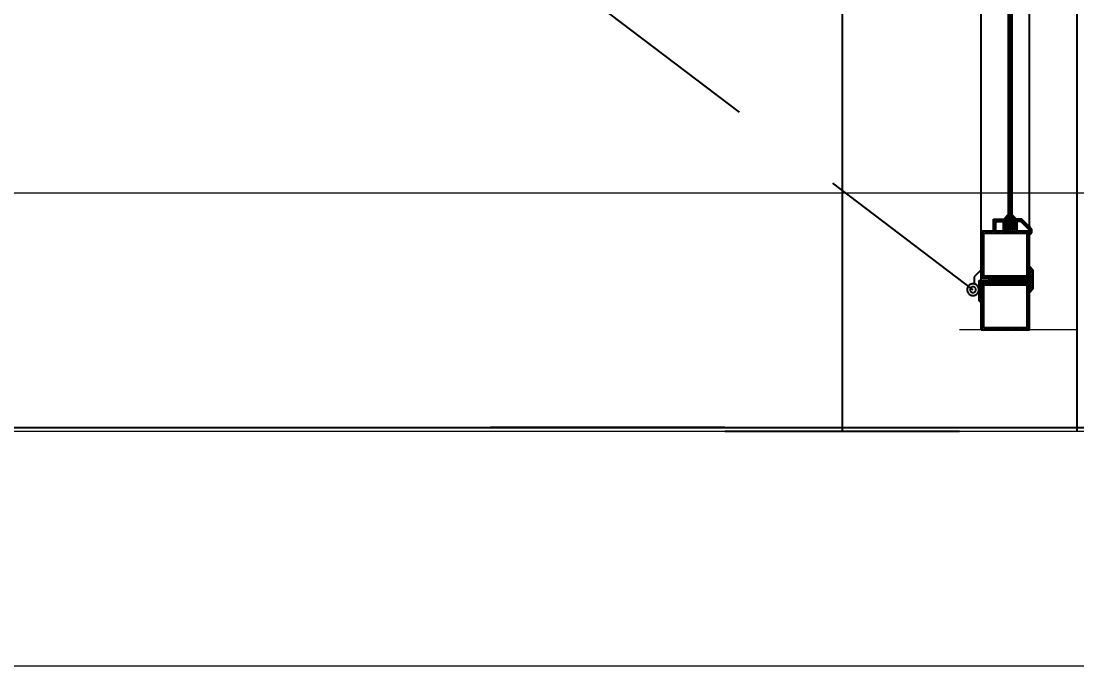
# Model space of a CAD drawing. Header units: metres. Extents: x -355 to 973, y -73 to 238.
# Drawn here: x 567.274 to 568.174, y 96.175 to 96.724 of the extents above; entities that cross this region are included whole.
import ezdxf

# ---------------------------------------------------------------- set-up
doc = ezdxf.new("R2010")
doc.units = ezdxf.units.M
doc.header["$LTSCALE"] = 3
doc.header["$MEASUREMENT"] = 0
for name, pattern in [('1', [30, 6, 6, 6, 6, 6]), ('ACAD_ISO02W100', [15, 12, -3]), ('HIDDEN2', [0.1875, 0.125, -0.0625])]:
    doc.linetypes.add(name, pattern=pattern)
doc.layers.add('05', color=21, linetype='Continuous', lineweight=5)
for name, color, linetype in [('2', 51, 'Continuous'), ('4', 4, 'ACAD_ISO02W100'), ('5', 2, 'Continuous'), ('Ditail', 1, 'Continuous')]:
    doc.layers.add(name, color=color, linetype=linetype)
doc.styles.get("Standard").update_dxf_attribs({"font": 'arial.ttf'})
doc.dimstyles.new('ahmad', dxfattribs={"dimtxt": 0.2, "dimasz": 0.1375, "dimexe": 0, "dimexo": 0.0625, "dimgap": 0.09, "dimtad": 0, "dimzin": 0, "dimdsep": 46, "dimtxsty": 'Standard', "dimblk": 'OBLIQUE', "dimcen": 0.09, "dimclrd": 245, "dimclrt": 61, "dimadec": 0, "dimazin": 0, "dimtfac": 1, "dimtofl": 0, "dimtmove": 0, "dimatfit": 3, "dimldrblk": 'OBLIQUE', "dimfxl": 0, "dimfxlon": 1, "dimtolj": 1, "dimtzin": 0, "dimlwd": 13, "dimarcsym": 0})

# ---------------------------------------------------------------- blocks, each defined once
blk = doc.blocks.new('_Oblique')
at = {"color": 0, "linetype": 'ByBlock', "lineweight": -2}
blk.add_line((-0.5, -0.5), (0.5, 0.5), dxfattribs=at)
blk = doc.blocks.new('*D815')
at = {"color": 245, "lineweight": 13, "transparency": 16777216}
for p, q in [((566.77358, 96.57766), (572.05589, 96.57766)), ((578.17358, 96.57766), (572.89127, 96.57766))]:
    blk.add_line(p, q, dxfattribs=at)
at = {"layer": 'Defpoints', "color": 0, "transparency": 16777216}
for p in [(566.77358, 96.57766), (566.77358, 96.37766), (578.17358, 96.37462)]:
    blk.add_point(p, dxfattribs=at)
at = {"color": 245, "lineweight": 13, "transparency": 16777216, "xscale": 0.1375, "yscale": 0.1375, "zscale": 0.1375, "rotation": 180}
blk.add_blockref('_Oblique', (566.77358, 96.57766), dxfattribs=at)
at = {"color": 245, "lineweight": 13, "transparency": 16777216, "xscale": 0.1375, "yscale": 0.1375, "zscale": 0.1375}
blk.add_blockref('_Oblique', (578.17358, 96.57766), dxfattribs=at)
at = {"color": 61, "transparency": 16777216, "insert": (572.47358, 96.57766), "char_height": 0.2, "attachment_point": 5}
blk.add_mtext('\\A1;11.40', dxfattribs=at)
blk = doc.blocks.new('*D853')
at = {"color": 245, "lineweight": 13, "transparency": 16777216}
for p, q in [((568.33655, 98.42766), (568.33655, 97.75335)), ((568.33655, 96.37462), (568.33655, 97.04893))]:
    blk.add_line(p, q, dxfattribs=at)
at = {"layer": 'Defpoints', "color": 0, "transparency": 16777216}
for p in [(568.17358, 98.42766), (568.17358, 96.37462), (568.33655, 96.37462)]:
    blk.add_point(p, dxfattribs=at)
at = {"color": 245, "lineweight": 13, "transparency": 16777216, "xscale": 0.1375, "yscale": 0.1375, "zscale": 0.1375}
for p, rotation in [((568.33655, 98.42766), 90), ((568.33655, 96.37462), 270)]:
    blk.add_blockref('_Oblique', p, dxfattribs=dict(at, rotation=rotation))
at = {"color": 61, "transparency": 16777216, "insert": (568.33655, 97.40114), "char_height": 0.2, "attachment_point": 5, "rotation": 90}
blk.add_mtext('\\A1;2.05', dxfattribs=at)
blk = doc.blocks.new('*X66')
at = {"color": 0}
for p, q in [((20.11, 28.06), (20.12, 28.08)), ((20.47, 31.08), (24.02, 34.62)), ((20.55, 27.62), (21.01, 28.08)), ((20.99, 27.18), (21.89, 28.08)), ((21.35, 31.08), (24.02, 33.74)), ((21.43, 26.74), (22.77, 28.08)), ((21.88, 26.29), (23.66, 28.08)), ((22.24, 31.08), (24.74, 33.58)), ((22.32, 25.85), (24.54, 28.08)), ((22.76, 25.41), (25.43, 28.08)), ((23.12, 31.08), (25.62, 33.58)), ((23.2, 24.97), (26.31, 28.08)), ((24.01, 31.08), (26.51, 33.58)), ((24.69, 25.58), (27.19, 28.08)), ((24.89, 31.08), (27.39, 33.58)), ((25.58, 25.58), (32.02, 32.02)), ((25.77, 31.08), (28.27, 33.58)), ((26.46, 25.58), (32.02, 31.13)), ((26.66, 31.08), (29.16, 33.58)), ((27.34, 25.58), (32.02, 30.25)), ((27.54, 31.08), (30.04, 33.58)), ((28.02, 30.67), (30.93, 33.58)), ((28.02, 29.78), (31.81, 33.58)), ((28.02, 28.9), (32.02, 32.9)), ((28.23, 25.58), (32.02, 29.36)), ((29.11, 25.58), (32.02, 28.48)), ((30, 25.58), (32.02, 27.6)), ((23.64, 24.53), (24.02, 24.9)), ((30.88, 25.58), (32.02, 26.71)), ((31.76, 25.58), (32.02, 25.83))]:
    blk.add_line(p, q, dxfattribs=at)
blk = doc.blocks.new('dfgdfg')
for p, q in [((191.815, -169.4684), (191.815, -170.08423)), ((191.85602, -169.55608), (191.85602, -169.55689)), ((191.85602, -169.55689), (191.85602, -169.55608)), ((191.85602, -169.55608), (191.85602, -170.08071))]:
    blk.add_line(p, q)
at = {"layer": '05'}
for p, q in [((191.89653, -169.4684), (191.79653, -169.4684)), ((191.81674, -169.4684), (191.815, -169.47014)), ((191.81851, -169.4684), (191.815, -169.47191)), ((191.817, -169.47064), (191.815, -169.46864)), ((191.81853, -169.4704), (191.81652, -169.4684)), ((191.82028, -169.4684), (191.81827, -169.4704)), ((191.82029, -169.4704), (191.81829, -169.4684)), ((191.82205, -169.4684), (191.82004, -169.4704)), ((191.82206, -169.4704), (191.82006, -169.4684)), ((191.82381, -169.4684), (191.82181, -169.4704)), ((191.82383, -169.4704), (191.82183, -169.4684)), ((191.82558, -169.4684), (191.82358, -169.4704)), ((191.8256, -169.4704), (191.82359, -169.4684)), ((191.82735, -169.4684), (191.82534, -169.4704)), ((191.82737, -169.4704), (191.82536, -169.4684)), ((191.82912, -169.4684), (191.82711, -169.4704)), ((191.82913, -169.4704), (191.82713, -169.4684)), ((191.83088, -169.4684), (191.82888, -169.4704)), ((191.8309, -169.4704), (191.8289, -169.4684)), ((191.83265, -169.4684), (191.83065, -169.4704)), ((191.83267, -169.4704), (191.83067, -169.4684)), ((191.83442, -169.4684), (191.83242, -169.4704)), ((191.83444, -169.4704), (191.83243, -169.4684)), ((191.83619, -169.4684), (191.83418, -169.4704)), ((191.8362, -169.4704), (191.8342, -169.4684)), ((191.83796, -169.4684), (191.83595, -169.4704)), ((191.83797, -169.4704), (191.83597, -169.4684)), ((191.83972, -169.4684), (191.83772, -169.4704)), ((191.83974, -169.4704), (191.83774, -169.4684)), ((191.84149, -169.4684), (191.83949, -169.4704)), ((191.84151, -169.4704), (191.8395, -169.4684)), ((191.84326, -169.4684), (191.84125, -169.4704)), ((191.84328, -169.4704), (191.84127, -169.4684)), ((191.84503, -169.4684), (191.84302, -169.4704)), ((191.84504, -169.4704), (191.84304, -169.4684)), ((191.84679, -169.4684), (191.84479, -169.4704)), ((191.84681, -169.4704), (191.84481, -169.4684)), ((191.84856, -169.4684), (191.84656, -169.4704)), ((191.84858, -169.4704), (191.84658, -169.4684)), ((191.85033, -169.4684), (191.84833, -169.4704)), ((191.85035, -169.4704), (191.84834, -169.4684)), ((191.8521, -169.4684), (191.85009, -169.4704)), ((191.85211, -169.4704), (191.85011, -169.4684)), ((191.85386, -169.4684), (191.85186, -169.4704)), ((191.85388, -169.4704), (191.85188, -169.4684)), ((191.85563, -169.4684), (191.85363, -169.4704)), ((191.85602, -169.47077), (191.85365, -169.4684)), ((191.85602, -169.46978), (191.85401, -169.47178)), ((191.85602, -169.469), (191.85541, -169.4684)), ((191.817, -169.47241), (191.815, -169.4704)), ((191.817, -169.47167), (191.815, -169.47368)), ((191.817, -169.47418), (191.815, -169.47217)), ((191.817, -169.47344), (191.815, -169.47544)), ((191.817, -169.47594), (191.815, -169.47394)), ((191.817, -169.47521), (191.815, -169.47721)), ((191.817, -169.47771), (191.815, -169.47571)), ((191.817, -169.47698), (191.815, -169.47898)), ((191.817, -169.47948), (191.815, -169.47748)), ((191.817, -169.47874), (191.815, -169.48075)), ((191.85602, -169.47254), (191.85401, -169.47053)), ((191.85602, -169.47154), (191.85401, -169.47355)), ((191.85602, -169.4743), (191.85401, -169.4723)), ((191.85602, -169.47331), (191.85401, -169.47532)), ((191.85602, -169.47607), (191.85401, -169.47407)), ((191.85602, -169.47508), (191.85401, -169.47708)), ((191.85602, -169.47784), (191.85401, -169.47584)), ((191.85602, -169.47685), (191.85401, -169.47885)), ((191.85602, -169.47961), (191.85401, -169.4776)), ((191.85602, -169.47862), (191.85401, -169.48062)), ((191.817, -169.48125), (191.815, -169.47924)), ((191.817, -169.48051), (191.815, -169.48251)), ((191.817, -169.48302), (191.815, -169.48101)), ((191.817, -169.48228), (191.815, -169.48428)), ((191.817, -169.48478), (191.815, -169.48278)), ((191.817, -169.48405), (191.815, -169.48605)), ((191.817, -169.48655), (191.815, -169.48455)), ((191.817, -169.48581), (191.815, -169.48782)), ((191.817, -169.48832), (191.815, -169.48631)), ((191.817, -169.48758), (191.815, -169.48959)), ((191.85602, -169.48137), (191.85401, -169.47937)), ((191.85602, -169.48038), (191.85401, -169.48239)), ((191.85602, -169.48314), (191.85401, -169.48114)), ((191.85602, -169.48215), (191.85401, -169.48416)), ((191.85602, -169.48491), (191.85401, -169.48291)), ((191.85602, -169.48392), (191.85401, -169.48592)), ((191.85602, -169.48668), (191.85401, -169.48467)), ((191.85602, -169.48569), (191.85401, -169.48769)), ((191.85602, -169.48845), (191.85401, -169.48644)), ((191.85602, -169.48745), (191.85401, -169.48946)), ((191.815, -169.49312), (191.81299, -169.49513)), ((191.815, -169.49489), (191.81299, -169.49689)), ((191.815, -169.49692), (191.81299, -169.49492)), ((191.815, -169.49666), (191.81299, -169.49866)), ((191.815, -169.49869), (191.81299, -169.49668)), ((191.815, -169.49515), (191.81314, -169.4933)), ((191.815, -169.49339), (191.81402, -169.49241)), ((191.815, -169.49162), (191.81491, -169.49153)), ((191.817, -169.49009), (191.815, -169.48808)), ((191.817, -169.48935), (191.815, -169.49135)), ((191.817, -169.49185), (191.815, -169.48985)), ((191.817, -169.49112), (191.815, -169.49312)), ((191.817, -169.49362), (191.815, -169.49162)), ((191.817, -169.49289), (191.815, -169.49489)), ((191.817, -169.49539), (191.815, -169.49339)), ((191.817, -169.49465), (191.815, -169.49666)), ((191.817, -169.49716), (191.815, -169.49515)), ((191.817, -169.49642), (191.815, -169.49842)), ((191.817, -169.49892), (191.815, -169.49692)), ((191.85602, -169.49021), (191.85401, -169.48821)), ((191.85602, -169.48922), (191.85401, -169.49123)), ((191.85602, -169.49198), (191.85401, -169.48998)), ((191.85602, -169.49099), (191.85401, -169.49299)), ((191.85602, -169.49375), (191.85401, -169.49174)), ((191.85602, -169.49276), (191.85401, -169.49476)), ((191.85602, -169.49552), (191.85401, -169.49351)), ((191.85602, -169.49453), (191.85401, -169.49653)), ((191.85602, -169.49728), (191.85401, -169.49528)), ((191.85602, -169.49629), (191.85401, -169.4983)), ((191.815, -169.49842), (191.81299, -169.50043)), ((191.815, -169.50046), (191.81299, -169.49845)), ((191.815, -169.50019), (191.81299, -169.5022)), ((191.815, -169.50222), (191.81299, -169.50022)), ((191.815, -169.50196), (191.81299, -169.50396)), ((191.815, -169.50399), (191.81299, -169.50199)), ((191.815, -169.50373), (191.81299, -169.50573)), ((191.815, -169.50576), (191.81299, -169.50376)), ((191.815, -169.5055), (191.81299, -169.5075)), ((191.815, -169.50753), (191.81299, -169.50552)), ((191.817, -169.49819), (191.815, -169.50019)), ((191.817, -169.50069), (191.815, -169.49869)), ((191.817, -169.49996), (191.815, -169.50196)), ((191.817, -169.50246), (191.815, -169.50046)), ((191.817, -169.50172), (191.815, -169.50373)), ((191.817, -169.50423), (191.815, -169.50222)), ((191.817, -169.50349), (191.815, -169.5055)), ((191.817, -169.506), (191.815, -169.50399)), ((191.817, -169.50526), (191.815, -169.50726)), ((191.81771, -169.50848), (191.815, -169.50576)), ((191.85602, -169.50513), (191.85268, -169.50848)), ((191.85602, -169.49905), (191.85401, -169.49705)), ((191.85602, -169.49806), (191.85401, -169.50007)), ((191.85602, -169.50082), (191.85401, -169.49882)), ((191.85602, -169.49983), (191.85401, -169.50183)), ((191.85602, -169.50259), (191.85401, -169.50058)), ((191.85602, -169.5016), (191.85401, -169.5036)), ((191.85602, -169.50436), (191.85401, -169.50235)), ((191.85602, -169.50336), (191.85401, -169.50537)), ((191.85602, -169.50612), (191.85401, -169.50412)), ((191.85602, -169.50789), (191.85401, -169.50589)), ((191.85902, -169.50566), (191.85421, -169.51048)), ((191.85681, -169.50081), (191.85602, -169.5016)), ((191.85902, -169.50383), (191.85602, -169.50082)), ((191.85769, -169.50169), (191.85602, -169.50336)), ((191.85858, -169.50257), (191.85602, -169.50513)), ((191.85902, -169.50559), (191.85602, -169.50259)), ((191.85902, -169.50389), (191.85602, -169.5069)), ((191.85902, -169.50736), (191.85602, -169.50436)), ((191.815, -169.50726), (191.81299, -169.50927)), ((191.81618, -169.51048), (191.81299, -169.50729)), ((191.81441, -169.51048), (191.81299, -169.50906)), ((191.81555, -169.50848), (191.81355, -169.51048)), ((191.81594, -169.50848), (191.815, -169.50753)), ((191.81508, -169.51248), (191.815, -169.51257)), ((191.81685, -169.51248), (191.815, -169.51433)), ((191.81862, -169.51248), (191.815, -169.5161)), ((191.817, -169.51483), (191.815, -169.51283)), ((191.817, -169.5166), (191.815, -169.5146)), ((191.81732, -169.50848), (191.81532, -169.51048)), ((191.81756, -169.50647), (191.81555, -169.50848)), ((191.81795, -169.51048), (191.81594, -169.50848)), ((191.81842, -169.51449), (191.81642, -169.51248)), ((191.81909, -169.50848), (191.81708, -169.51048)), ((191.81932, -169.50647), (191.81732, -169.50848)), ((191.81948, -169.50848), (191.81748, -169.50647)), ((191.81972, -169.51048), (191.81771, -169.50848)), ((191.82019, -169.51449), (191.81818, -169.51248)), ((191.82038, -169.51248), (191.81838, -169.51449)), ((191.82086, -169.50848), (191.81885, -169.51048)), ((191.82109, -169.50647), (191.81909, -169.50848)), ((191.82125, -169.50848), (191.81924, -169.50647)), ((191.82148, -169.51048), (191.81948, -169.50848)), ((191.82196, -169.51449), (191.81995, -169.51248)), ((191.82215, -169.51248), (191.82015, -169.51449)), ((191.82262, -169.50848), (191.82062, -169.51048)), ((191.82286, -169.50647), (191.82086, -169.50848)), ((191.82302, -169.50848), (191.82101, -169.50647)), ((191.82325, -169.51048), (191.82125, -169.50848)), ((191.82372, -169.51449), (191.82172, -169.51248)), ((191.82392, -169.51248), (191.82192, -169.51449)), ((191.82439, -169.50848), (191.82239, -169.51048)), ((191.82463, -169.50647), (191.82262, -169.50848)), ((191.82478, -169.50848), (191.82278, -169.50647)), ((191.82502, -169.51048), (191.82302, -169.50848)), ((191.82549, -169.51449), (191.82349, -169.51248)), ((191.82569, -169.51248), (191.82368, -169.51449)), ((191.82616, -169.50848), (191.82416, -169.51048)), ((191.8264, -169.50647), (191.82439, -169.50848)), ((191.82655, -169.50848), (191.82455, -169.50647)), ((191.82679, -169.51048), (191.82478, -169.50848)), ((191.82726, -169.51449), (191.82526, -169.51248)), ((191.82745, -169.51248), (191.82545, -169.51449)), ((191.82793, -169.50848), (191.82592, -169.51048)), ((191.82816, -169.50647), (191.82616, -169.50848)), ((191.82832, -169.50848), (191.82631, -169.50647)), ((191.82855, -169.51048), (191.82655, -169.50848)), ((191.82903, -169.51449), (191.82702, -169.51248)), ((191.82922, -169.51248), (191.82722, -169.51449)), ((191.8297, -169.50848), (191.82769, -169.51048)), ((191.82993, -169.50647), (191.82793, -169.50848)), ((191.83009, -169.50848), (191.82808, -169.50647)), ((191.83032, -169.51048), (191.82832, -169.50848)), ((191.8308, -169.51449), (191.82879, -169.51248)), ((191.83099, -169.51248), (191.82899, -169.51449)), ((191.83146, -169.50848), (191.82946, -169.51048)), ((191.8317, -169.50647), (191.8297, -169.50848)), ((191.83185, -169.50848), (191.82985, -169.50647)), ((191.83209, -169.51048), (191.83009, -169.50848)), ((191.83256, -169.51449), (191.83056, -169.51248)), ((191.83276, -169.51248), (191.83075, -169.51449)), ((191.83323, -169.50848), (191.83123, -169.51048)), ((191.83347, -169.50647), (191.83146, -169.50848)), ((191.83362, -169.50848), (191.83162, -169.50647)), ((191.83386, -169.51048), (191.83185, -169.50848)), ((191.83433, -169.51449), (191.83233, -169.51248)), ((191.83453, -169.51248), (191.83252, -169.51449)), ((191.835, -169.50848), (191.83299, -169.51048)), ((191.83523, -169.50647), (191.83323, -169.50848)), ((191.83539, -169.50848), (191.83339, -169.50647)), ((191.83563, -169.51048), (191.83362, -169.50848)), ((191.8361, -169.51449), (191.83409, -169.51248)), ((191.83629, -169.51248), (191.83429, -169.51449)), ((191.83677, -169.50848), (191.83476, -169.51048)), ((191.837, -169.50647), (191.835, -169.50848)), ((191.83716, -169.50848), (191.83515, -169.50647)), ((191.83739, -169.51048), (191.83539, -169.50848)), ((191.83787, -169.51449), (191.83586, -169.51248)), ((191.83806, -169.51248), (191.83606, -169.51449)), ((191.83853, -169.50848), (191.83653, -169.51048)), ((191.83877, -169.50647), (191.83677, -169.50848)), ((191.83893, -169.50848), (191.83692, -169.50647)), ((191.8386, -169.50992), (191.83716, -169.50848)), ((191.83963, -169.51449), (191.83763, -169.51248)), ((191.83983, -169.51248), (191.83783, -169.51449)), ((191.8403, -169.50848), (191.8383, -169.51048)), ((191.84054, -169.50647), (191.83853, -169.50848)), ((191.83916, -169.51048), (191.8386, -169.50992)), ((191.84069, -169.50848), (191.83869, -169.50647)), ((191.83949, -169.50904), (191.83893, -169.50848)), ((191.8414, -169.51449), (191.8394, -169.51248)), ((191.84093, -169.51048), (191.83949, -169.50904)), ((191.8416, -169.51248), (191.83959, -169.51449)), ((191.84207, -169.50848), (191.84007, -169.51048)), ((191.84231, -169.50647), (191.8403, -169.50848)), ((191.84246, -169.50848), (191.84046, -169.50647)), ((191.8427, -169.51048), (191.84069, -169.50848)), ((191.84317, -169.51449), (191.84117, -169.51248)), ((191.84336, -169.51248), (191.84136, -169.51449)), ((191.84384, -169.50848), (191.84183, -169.51048)), ((191.84407, -169.50647), (191.84207, -169.50848)), ((191.84423, -169.50848), (191.84222, -169.50647)), ((191.84446, -169.51048), (191.84246, -169.50848)), ((191.84494, -169.51449), (191.84293, -169.51248)), ((191.84513, -169.51248), (191.84313, -169.51449)), ((191.8456, -169.50848), (191.8436, -169.51048)), ((191.84584, -169.50647), (191.84384, -169.50848)), ((191.846, -169.50848), (191.84399, -169.50647)), ((191.84623, -169.51048), (191.84423, -169.50848)), ((191.8467, -169.51449), (191.8447, -169.51248)), ((191.8469, -169.51248), (191.8449, -169.51449)), ((191.84737, -169.50848), (191.84537, -169.51048)), ((191.84761, -169.50647), (191.8456, -169.50848)), ((191.84776, -169.50848), (191.84576, -169.50647)), ((191.848, -169.51048), (191.846, -169.50848)), ((191.84847, -169.51449), (191.84647, -169.51248)), ((191.84867, -169.51248), (191.84666, -169.51449)), ((191.84914, -169.50848), (191.84714, -169.51048)), ((191.84938, -169.50647), (191.84737, -169.50848)), ((191.84953, -169.50848), (191.84753, -169.50647)), ((191.84977, -169.51048), (191.84776, -169.50848)), ((191.85024, -169.51449), (191.84824, -169.51248)), ((191.85044, -169.51248), (191.84843, -169.51449)), ((191.85091, -169.50848), (191.8489, -169.51048)), ((191.85114, -169.50647), (191.84914, -169.50848)), ((191.8513, -169.50848), (191.8493, -169.50647)), ((191.85154, -169.51048), (191.84953, -169.50848)), ((191.85201, -169.51449), (191.85, -169.51248)), ((191.8522, -169.51248), (191.8502, -169.51449)), ((191.85268, -169.50848), (191.85067, -169.51048)), ((191.85291, -169.50647), (191.85091, -169.50848)), ((191.85307, -169.50848), (191.85106, -169.50647)), ((191.8533, -169.51048), (191.8513, -169.50848)), ((191.85378, -169.51449), (191.85177, -169.51248)), ((191.85397, -169.51248), (191.85197, -169.51449)), ((191.85444, -169.50848), (191.85244, -169.51048)), ((191.85484, -169.50848), (191.85283, -169.50647)), ((191.85507, -169.51048), (191.85307, -169.50848)), ((191.85602, -169.51496), (191.85354, -169.51248)), ((191.85574, -169.51248), (191.85374, -169.51449)), ((191.85602, -169.51397), (191.85401, -169.51597)), ((191.85602, -169.51673), (191.85401, -169.51473)), ((191.85602, -169.5069), (191.85444, -169.50848)), ((191.85902, -169.51266), (191.85484, -169.50848)), ((191.85602, -169.51319), (191.85531, -169.51248)), ((191.85902, -169.50743), (191.85598, -169.51048)), ((191.85902, -169.50913), (191.85602, -169.50612)), ((191.85902, -169.5109), (191.85602, -169.50789)), ((191.85902, -169.5092), (191.85602, -169.5122)), ((191.85902, -169.51096), (191.85602, -169.51397)), ((191.85902, -169.51443), (191.85602, -169.51143)), ((191.85902, -169.51273), (191.85602, -169.51574)), ((191.85902, -169.5162), (191.85602, -169.51319)), ((191.85902, -169.5145), (191.85602, -169.51751)), ((191.85902, -169.51797), (191.85602, -169.51496)), ((191.817, -169.51587), (191.815, -169.51787)), ((191.817, -169.51837), (191.815, -169.51637)), ((191.817, -169.51763), (191.815, -169.51964)), ((191.817, -169.52014), (191.815, -169.51813)), ((191.817, -169.5194), (191.815, -169.52141)), ((191.817, -169.52191), (191.815, -169.5199)), ((191.817, -169.52117), (191.815, -169.52317)), ((191.817, -169.52367), (191.815, -169.52167)), ((191.817, -169.52294), (191.815, -169.52494)), ((191.817, -169.52544), (191.815, -169.52344)), ((191.85602, -169.51574), (191.85401, -169.51774)), ((191.85602, -169.5185), (191.85401, -169.51649)), ((191.85602, -169.51751), (191.85401, -169.51951)), ((191.85602, -169.52027), (191.85401, -169.51826)), ((191.85602, -169.51927), (191.85401, -169.52128)), ((191.85602, -169.52203), (191.85401, -169.52003)), ((191.85602, -169.52104), (191.85401, -169.52305)), ((191.85602, -169.5238), (191.85401, -169.5218)), ((191.85602, -169.52281), (191.85401, -169.52481)), ((191.85602, -169.52557), (191.85401, -169.52356)), ((191.85902, -169.51627), (191.85602, -169.51927)), ((191.85891, -169.51962), (191.85602, -169.51673)), ((191.85902, -169.51804), (191.85602, -169.52104)), ((191.85802, -169.5205), (191.85602, -169.5185)), ((191.85714, -169.52138), (191.85602, -169.52027)), ((191.85625, -169.52227), (191.85602, -169.52203)), ((191.817, -169.5247), (191.815, -169.52671)), ((191.817, -169.52721), (191.815, -169.52521)), ((191.817, -169.52647), (191.815, -169.52848)), ((191.817, -169.52898), (191.815, -169.52697)), ((191.817, -169.52824), (191.815, -169.53024)), ((191.817, -169.53074), (191.815, -169.52874)), ((191.817, -169.53001), (191.815, -169.53201)), ((191.817, -169.53251), (191.815, -169.53051)), ((191.817, -169.53178), (191.815, -169.53378)), ((191.817, -169.53428), (191.815, -169.53228)), ((191.85602, -169.52458), (191.85401, -169.52658)), ((191.85602, -169.52734), (191.85401, -169.52533)), ((191.85602, -169.52635), (191.85401, -169.52835)), ((191.85602, -169.5291), (191.85401, -169.5271)), ((191.85602, -169.52811), (191.85401, -169.53012)), ((191.85602, -169.53087), (191.85401, -169.52887)), ((191.85602, -169.52988), (191.85401, -169.53188)), ((191.85602, -169.53264), (191.85401, -169.53064)), ((191.85602, -169.53165), (191.85401, -169.53365)), ((191.85602, -169.53441), (191.85401, -169.5324)), ((191.817, -169.53354), (191.815, -169.53555)), ((191.817, -169.53605), (191.815, -169.53404)), ((191.817, -169.53531), (191.815, -169.53732)), ((191.817, -169.53782), (191.815, -169.53581)), ((191.817, -169.53708), (191.815, -169.53908)), ((191.817, -169.53958), (191.815, -169.53758)), ((191.817, -169.53885), (191.815, -169.54085)), ((191.817, -169.54135), (191.815, -169.53935)), ((191.817, -169.54061), (191.815, -169.54262)), ((191.817, -169.54312), (191.815, -169.54112)), ((191.85602, -169.53342), (191.85401, -169.53542)), ((191.85602, -169.53618), (191.85401, -169.53417)), ((191.85602, -169.53518), (191.85401, -169.53719)), ((191.85602, -169.53794), (191.85401, -169.53594)), ((191.85602, -169.53695), (191.85401, -169.53896)), ((191.85602, -169.53971), (191.85401, -169.53771)), ((191.85602, -169.53872), (191.85401, -169.54072)), ((191.85602, -169.54148), (191.85401, -169.53947)), ((191.85602, -169.54049), (191.85401, -169.54249)), ((191.85602, -169.54325), (191.85401, -169.54124)), ((191.817, -169.54238), (191.815, -169.54439)), ((191.817, -169.54489), (191.815, -169.54288)), ((191.817, -169.54415), (191.815, -169.54615)), ((191.817, -169.54665), (191.815, -169.54465)), ((191.817, -169.54592), (191.815, -169.54792)), ((191.817, -169.54842), (191.815, -169.54642)), ((191.817, -169.54769), (191.815, -169.54969)), ((191.817, -169.55019), (191.815, -169.54819)), ((191.817, -169.54945), (191.815, -169.55146)), ((191.81761, -169.55256), (191.815, -169.54995)), ((191.81766, -169.55056), (191.81566, -169.55256)), ((191.81937, -169.55256), (191.81737, -169.55056)), ((191.81943, -169.55056), (191.81743, -169.55256)), ((191.82114, -169.55256), (191.81914, -169.55056)), ((191.8212, -169.55056), (191.81919, -169.55256)), ((191.82291, -169.55256), (191.8209, -169.55056)), ((191.82297, -169.55056), (191.82096, -169.55256)), ((191.82468, -169.55256), (191.82267, -169.55056)), ((191.82473, -169.55056), (191.82273, -169.55256)), ((191.82644, -169.55256), (191.82444, -169.55056)), ((191.8265, -169.55056), (191.8245, -169.55256)), ((191.82821, -169.55256), (191.82621, -169.55056)), ((191.82827, -169.55056), (191.82627, -169.55256)), ((191.82998, -169.55256), (191.82798, -169.55056)), ((191.83004, -169.55056), (191.82803, -169.55256)), ((191.83175, -169.55256), (191.82974, -169.55056)), ((191.83181, -169.55056), (191.8298, -169.55256)), ((191.83352, -169.55256), (191.83151, -169.55056)), ((191.83357, -169.55056), (191.83157, -169.55256)), ((191.83528, -169.55256), (191.83328, -169.55056)), ((191.83534, -169.55056), (191.83334, -169.55256)), ((191.83705, -169.55256), (191.83505, -169.55056)), ((191.83711, -169.55056), (191.8351, -169.55256)), ((191.83882, -169.55256), (191.83681, -169.55056)), ((191.83888, -169.55056), (191.83687, -169.55256)), ((191.84059, -169.55256), (191.83858, -169.55056)), ((191.84064, -169.55056), (191.83864, -169.55256)), ((191.84235, -169.55256), (191.84035, -169.55056)), ((191.84241, -169.55056), (191.84041, -169.55256)), ((191.84412, -169.55256), (191.84212, -169.55056)), ((191.84418, -169.55056), (191.84218, -169.55256)), ((191.84589, -169.55256), (191.84389, -169.55056)), ((191.84595, -169.55056), (191.84394, -169.55256)), ((191.84766, -169.55256), (191.84565, -169.55056)), ((191.84772, -169.55056), (191.84571, -169.55256)), ((191.84943, -169.55256), (191.84742, -169.55056)), ((191.84948, -169.55056), (191.84748, -169.55256)), ((191.85119, -169.55256), (191.84919, -169.55056)), ((191.85125, -169.55056), (191.84925, -169.55256)), ((191.85296, -169.55256), (191.85096, -169.55056)), ((191.85302, -169.55056), (191.85101, -169.55256)), ((191.85473, -169.55256), (191.85272, -169.55056)), ((191.85602, -169.54933), (191.85278, -169.55256)), ((191.85602, -169.54226), (191.85401, -169.54426)), ((191.85602, -169.54501), (191.85401, -169.54301)), ((191.85602, -169.54402), (191.85401, -169.54603)), ((191.85602, -169.54678), (191.85401, -169.54478)), ((191.85602, -169.54579), (191.85401, -169.54779)), ((191.85602, -169.54855), (191.85401, -169.54655)), ((191.85602, -169.54756), (191.85401, -169.54956)), ((191.85602, -169.55032), (191.85401, -169.54831)), ((191.85602, -169.55209), (191.85401, -169.55008)), ((191.85615, -169.5492), (191.85602, -169.54933)), ((191.85703, -169.55008), (191.85602, -169.55109)), ((191.85802, -169.55232), (191.85602, -169.55032)), ((191.85791, -169.55097), (191.85602, -169.55286)), ((191.81584, -169.55256), (191.815, -169.55172)), ((191.82627, -169.55256), (191.82553, -169.5533)), ((191.82754, -169.55306), (191.82553, -169.55506)), ((191.82754, -169.55542), (191.82553, -169.55342)), ((191.82754, -169.55483), (191.82553, -169.55683)), ((191.82754, -169.55719), (191.82553, -169.55519)), ((191.82754, -169.5566), (191.82553, -169.5586)), ((191.82754, -169.55896), (191.82553, -169.55695)), ((191.82754, -169.55836), (191.82553, -169.56037)), ((191.82939, -169.56258), (191.82553, -169.55872)), ((191.82754, -169.55365), (191.82644, -169.55256)), ((191.83555, -169.55919), (191.83216, -169.56258)), ((191.8351, -169.55256), (191.83355, -169.55412)), ((191.83555, -169.5546), (191.83355, -169.5526)), ((191.83555, -169.55388), (191.83355, -169.55589)), ((191.83555, -169.55637), (191.83355, -169.55436)), ((191.83555, -169.55565), (191.83355, -169.55765)), ((191.83555, -169.55814), (191.83355, -169.55613)), ((191.83555, -169.55742), (191.83355, -169.55942)), ((191.83555, -169.5599), (191.83355, -169.5579)), ((191.83555, -169.56167), (191.83355, -169.55967)), ((191.83555, -169.55283), (191.83528, -169.55256)), ((191.83687, -169.55256), (191.83555, -169.55388)), ((191.83729, -169.55457), (191.83555, -169.55283)), ((191.83864, -169.55256), (191.83664, -169.55457)), ((191.83906, -169.55457), (191.83705, -169.55256)), ((191.84041, -169.55256), (191.8384, -169.55457)), ((191.84082, -169.55457), (191.83882, -169.55256)), ((191.84218, -169.55256), (191.84017, -169.55457)), ((191.84259, -169.55457), (191.84059, -169.55256)), ((191.84394, -169.55256), (191.84194, -169.55457)), ((191.84557, -169.55578), (191.84235, -169.55256)), ((191.84557, -169.5527), (191.84357, -169.55471)), ((191.84557, -169.55447), (191.84357, -169.55647)), ((191.84557, -169.55755), (191.84357, -169.55554)), ((191.84557, -169.55624), (191.84357, -169.55824)), ((191.84557, -169.55932), (191.84357, -169.55731)), ((191.84557, -169.55801), (191.84357, -169.56001)), ((191.84707, -169.56258), (191.84357, -169.55908)), ((191.84557, -169.55977), (191.84357, -169.56178)), ((191.84557, -169.55401), (191.84412, -169.55256)), ((191.85802, -169.55263), (191.84807, -169.56258)), ((191.85095, -169.56116), (191.84953, -169.55974)), ((191.85183, -169.56027), (191.85041, -169.55886)), ((191.85272, -169.55939), (191.8513, -169.55797)), ((191.8536, -169.5585), (191.85218, -169.55709)), ((191.85448, -169.55762), (191.85307, -169.5562)), ((191.85537, -169.55674), (191.85395, -169.55532)), ((191.85602, -169.55109), (191.85455, -169.55256)), ((191.85625, -169.55585), (191.85483, -169.55444)), ((191.85713, -169.55497), (191.85572, -169.55355)), ((191.85802, -169.55408), (191.85602, -169.55209)), ((191.82754, -169.56013), (191.82553, -169.56214)), ((191.82763, -169.56258), (191.82553, -169.56049)), ((191.82586, -169.56258), (191.82553, -169.56226)), ((191.82886, -169.56058), (191.82685, -169.56258)), ((191.83062, -169.56058), (191.82862, -169.56258)), ((191.83116, -169.56258), (191.82916, -169.56058)), ((191.83239, -169.56058), (191.83039, -169.56258)), ((191.83293, -169.56258), (191.83092, -169.56058)), ((191.8347, -169.56258), (191.83269, -169.56058)), ((191.83555, -169.56095), (191.83392, -169.56258)), ((191.8453, -169.56258), (191.84357, -169.56085)), ((191.84653, -169.56058), (191.84453, -169.56258)), ((191.8483, -169.56058), (191.8463, -169.56258)), ((191.84884, -169.56258), (191.84683, -169.56058)), ((191.85006, -169.56204), (191.8486, -169.56058))]:
    blk.add_line(p, q, dxfattribs=at)
at = {"layer": '2'}
for p, q in [((191.83868, -170.07822), (191.83868, -169.55857)), ((191.83931, -170.07822), (191.83931, -169.55857)), ((191.83994, -170.07822), (191.83994, -169.55857)), ((191.84056, -170.07822), (191.84056, -169.55857))]:
    blk.add_line(p, q, dxfattribs=at)
at = {"layer": '4'}
for p, q in [((191.815, -169.4684), (191.85602, -169.4684)), ((191.815, -169.49144), (191.815, -169.4684)), ((191.85602, -169.4684), (191.85602, -169.50002)), ((191.817, -169.4704), (191.85401, -169.4704)), ((191.817, -169.50647), (191.817, -169.4704)), ((191.85401, -169.4704), (191.85401, -169.50647)), ((191.815, -169.49144), (191.81299, -169.49345)), ((191.81299, -169.51048), (191.81299, -169.49345)), ((191.815, -169.49645), (191.815, -169.50848)), ((191.85602, -169.50002), (191.85902, -169.50302)), ((191.85902, -169.5195), (191.85902, -169.50302)), ((191.80898, -169.51349), (191.80898, -169.50747)), ((191.815, -169.5195), (191.80898, -169.51349)), ((191.81299, -169.51048), (191.83804, -169.51048)), ((191.85401, -169.50647), (191.817, -169.50647)), ((191.817, -169.51449), (191.85401, -169.51449)), ((191.817, -169.55056), (191.817, -169.51449)), ((191.85602, -169.51048), (191.82101, -169.51048)), ((191.84005, -169.50848), (191.83804, -169.51048)), ((191.84005, -169.51248), (191.83804, -169.51048)), ((191.84005, -169.51248), (191.85602, -169.51248)), ((191.85401, -169.51449), (191.85401, -169.55056)), ((191.85602, -169.51248), (191.85602, -169.51048)), ((191.815, -169.5195), (191.815, -169.52094)), ((191.815, -169.55256), (191.815, -169.52094)), ((191.85602, -169.5225), (191.85902, -169.5195)), ((191.85602, -169.5225), (191.85602, -169.54907)), ((191.85401, -169.55056), (191.817, -169.55056)), ((191.85602, -169.54907), (191.85802, -169.55107)), ((191.82553, -169.55256), (191.815, -169.55256)), ((191.82553, -169.55256), (191.82553, -169.56258)), ((191.82754, -169.55256), (191.82754, -169.56058)), ((191.83355, -169.55256), (191.82754, -169.55256)), ((191.83355, -169.56058), (191.83355, -169.55256)), ((191.83555, -169.56258), (191.83555, -169.55256)), ((191.84357, -169.55457), (191.83555, -169.55457)), ((191.84106, -169.55857), (191.83806, -169.55857)), ((191.83806, -170.07822), (191.83806, -169.55857)), ((191.84106, -170.07822), (191.84106, -169.55857)), ((191.84357, -169.56258), (191.84357, -169.55457)), ((191.85602, -169.55256), (191.84557, -169.55256)), ((191.84557, -169.55256), (191.84557, -169.56058)), ((191.85602, -169.55325), (191.84869, -169.56058)), ((191.85802, -169.55408), (191.84952, -169.56258)), ((191.85602, -169.55256), (191.85602, -169.55325)), ((191.85802, -169.55107), (191.85802, -169.55408)), ((191.82553, -169.56258), (191.83555, -169.56258)), ((191.82754, -169.56058), (191.83355, -169.56058)), ((191.83412, -169.56258), (191.83806, -169.56651)), ((191.845, -169.56258), (191.84106, -169.56651)), ((191.84952, -169.56258), (191.84357, -169.56258)), ((191.84869, -169.56058), (191.84557, -169.56058))]:
    blk.add_line(p, q, dxfattribs=at)
for radius in [0.00501, 0.0025]:
    blk.add_circle((191.80798, -169.50256), radius, dxfattribs=at)
at = {"layer": '5'}
for p, q in [((191.815, -169.50848), (191.815, -169.49144)), ((191.85602, -169.50848), (191.85602, -169.50002)), ((191.85602, -169.50848), (191.815, -169.50848)), ((191.815, -169.51248), (191.84005, -169.51248)), ((191.815, -169.51248), (191.815, -169.5195)), ((191.85602, -169.5225), (191.85602, -169.51248)), ((191.85602, -169.54907), (191.85602, -169.55256)), ((191.82754, -169.55256), (191.82553, -169.55256)), ((191.83555, -169.55256), (191.83355, -169.55256)), ((191.83555, -169.55256), (191.84557, -169.55256))]:
    blk.add_line(p, q, dxfattribs=at)
at = {"layer": 'Ditail', "color": 1, "linetype": 'HIDDEN2', "ltscale": 0.4}
blk.add_line((191.80798, -169.50256), (191.30127, -169.88697), dxfattribs=at)
at = {"layer": '2', "xscale": 0.001001994631451453, "yscale": 0.001001994631451453, "zscale": 0.001001994631451453, "rotation": 90}
blk.add_blockref('*X66', (191.8692, -169.58665), dxfattribs=at)

msp = doc.modelspace()

# ---------------------------------------------------------------- linework, layer by layer
for p, q in [((568.17358, 99.02766), (568.17358, 96.37462)), ((567.97358, 98.92766), (567.97358, 96.37462)), ((566.77358, 96.37766), (570.67358, 96.37766)), ((567.87358, 96.37766), (567.67358, 96.37766)), ((567.87358, 96.37462), (568.07358, 96.37462))]:
    msp.add_line(p, q)
at = {"layer": '05', "color": 0, "linetype": '1'}
for points in [[(566.37358, 96.17462), (583.37358, 96.17462), (583.37358, 109.05162), (566.37358, 109.05162)], [(566.37358, 96.37462), (583.17358, 96.37462), (583.17358, 108.85162), (566.37358, 108.85162)]]:
    msp.add_lwpolyline(points, dxfattribs=at)

# ---------------------------------------------------------------- block references
at = {"xscale": -1, "rotation": 180}
msp.add_blockref('dfgdfg', (376.27705, -73.00753), dxfattribs=at)

# ---------------------------------------------------------------- dimensions: what is measured, and where the dimension line sits
dim = msp.add_linear_dim(base=(568.33655, 96.37462), p1=(568.17358, 98.42766), p2=(568.17358, 96.37462), angle=270, dimstyle='ahmad')
dim.commit()
dim.dimension.update_dxf_attribs({"geometry": '*D853', "text_midpoint": (568.33655, 97.40114)})
dim = msp.add_linear_dim(base=(566.77358, 96.57766), p1=(578.17358, 96.37462), p2=(566.77358, 96.37766), dimstyle='ahmad')
dim.commit()
dim.dimension.update_dxf_attribs({"geometry": '*D815', "text_midpoint": (572.47358, 96.57766)})

doc.saveas('drawing.dxf')
